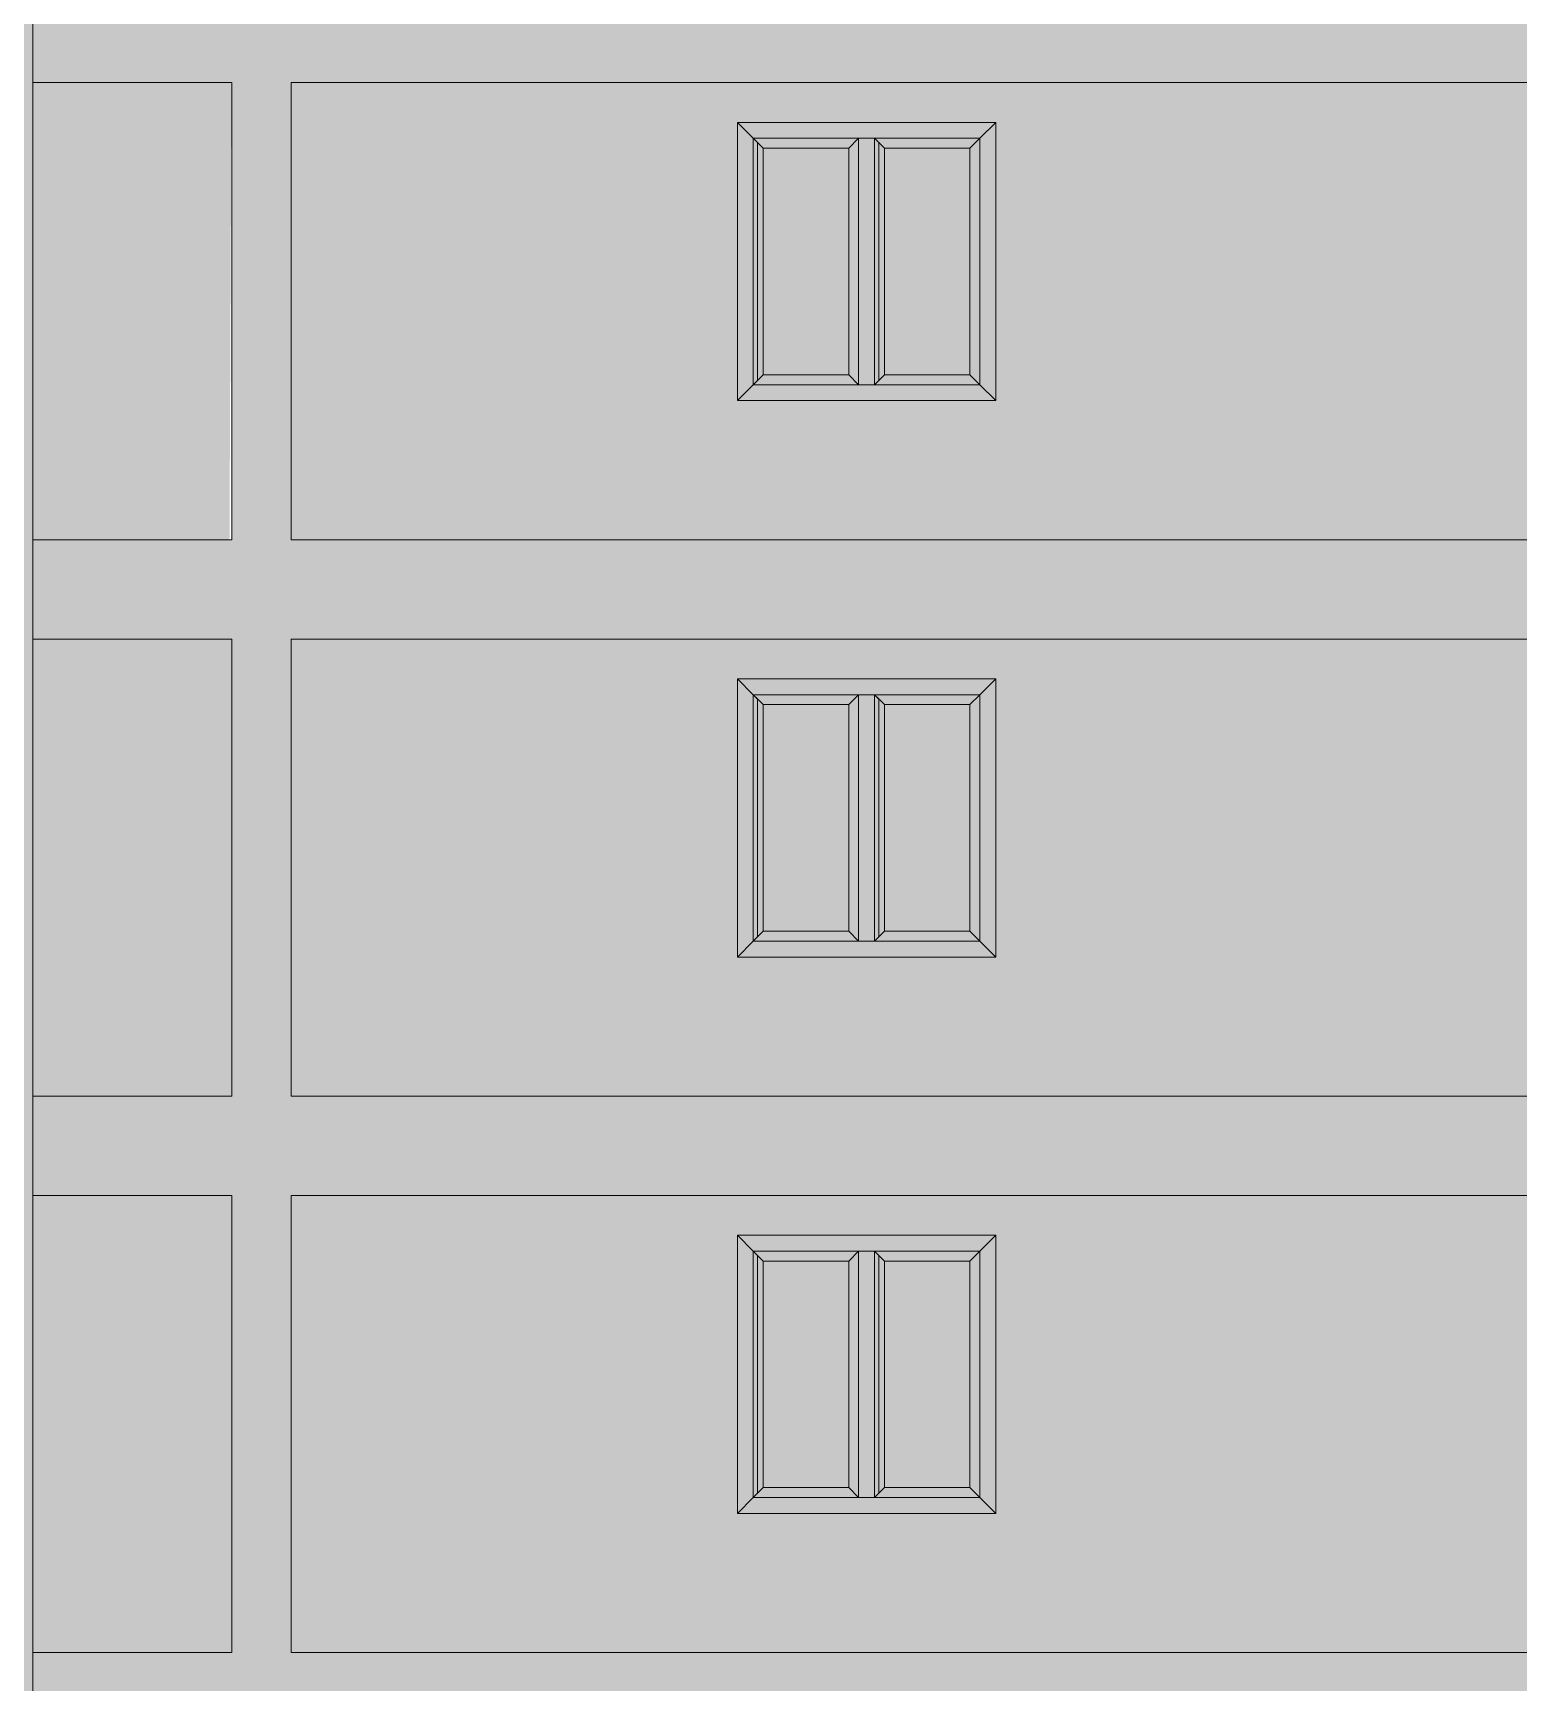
# Paper-space layout 'Лист1' of a CAD drawing. Header units: millimetres. Extents: x 141 to 459, y 101 to 382.
# Drawn here: x 284.9 to 359.6, y 167 to 249.9 of the extents above; entities that cross this region are included whole.
import ezdxf

# ---------------------------------------------------------------- set-up
doc = ezdxf.new("R2010")
doc.units = ezdxf.units.MM
doc.layers.add('окна', color=10, linetype='Continuous', lineweight=13)
doc.layers.add('ТОНКИЕе', color=7, linetype='Continuous', lineweight=13)
doc.layers.add('тонкие', color=7, linetype='Continuous')

psp = doc.layouts.new('Лист1')

# ---------------------------------------------------------------- hatches: boundary and pattern name
at = {"layer": 'окна', "true_color": 0xf7f7f7, "transparency": 33554687}
h = psp.add_hatch(color=7, dxfattribs=at)
h.dxf.hatch_style = 1
h.paths.add_polyline_path([(430.156, 334.444), (297.906, 334.444), (297.906, 308.444), (299.685, 308.444), (430.156, 308.444)])
h.paths.add_polyline_path([(406.256, 315.444), (385.256, 315.444), (385.256, 329.444), (406.256, 329.444)], flags=16)
h.paths.add_polyline_path([(405.456, 316.244), (392.656, 316.244), (386.056, 316.244), (386.056, 328.644), (391.856, 328.644), (392.256, 328.644), (405.456, 328.644)], flags=0)
h.paths.add_polyline_path([(404.956, 316.744), (400.156, 316.744), (399.656, 316.244), (398.856, 316.244), (398.856, 328.644), (398.456, 328.644), (398.456, 316.244), (397.956, 316.744), (393.156, 316.744), (392.656, 316.244), (392.656, 328.644), (405.456, 328.644), (404.956, 328.144)], flags=0)
h.paths.add_polyline_path([(404.956, 316.744), (400.156, 316.744), (399.656, 316.244), (399.656, 328.644), (400.156, 328.144), (404.956, 328.144)], flags=0)
h.paths.add_polyline_path([(404.956, 316.744), (400.156, 316.744), (399.87, 316.459), (399.87, 328.43), (399.906, 328.394), (400.156, 328.144), (404.956, 328.144)], flags=0)
h.paths.add_polyline_path([(398.456, 316.244), (397.956, 316.744), (393.156, 316.744), (392.87, 316.459), (392.87, 328.43), (393.156, 328.144), (397.956, 328.144), (398.456, 328.644)], flags=0)
h.paths.add_polyline_path([(398.456, 316.244), (397.956, 316.744), (393.156, 316.744), (393.156, 328.144), (397.956, 328.144), (398.456, 328.644)], flags=0)
h.paths.add_polyline_path([(391.356, 316.744), (386.556, 316.744), (386.27, 316.459), (386.27, 328.43), (386.306, 328.394), (386.556, 328.144), (391.356, 328.144)], flags=0)
h.paths.add_polyline_path([(333.356, 315.444), (320.356, 315.444), (320.356, 329.444), (333.356, 329.444)], flags=16)
h.paths.add_polyline_path([(332.556, 328.644), (332.556, 316.244), (321.156, 316.244), (321.156, 328.644)], flags=0)
h.paths.add_polyline_path([(332.056, 328.144), (332.056, 316.744), (327.756, 316.744), (327.256, 316.244), (327.256, 328.644), (326.456, 328.644), (326.456, 316.244), (325.956, 316.744), (321.656, 316.744), (321.37, 316.459), (321.37, 328.43), (321.406, 328.394), (321.656, 328.144), (325.956, 328.144), (326.456, 328.644), (327.256, 328.644), (327.47, 328.43), (327.506, 328.394), (327.756, 328.144)], flags=0)
h.paths.add_polyline_path([(294.906, 334.444), (284.906, 334.444), (284.906, 308.444), (294.906, 308.444)])
h.paths.add_polyline_path([(294.906, 306.444), (294.685, 306.444), (284.906, 306.444), (284.906, 280.444), (294.906, 280.444)])
h.paths.add_polyline_path([(430.156, 306.444), (299.685, 306.444), (297.906, 306.444), (297.906, 280.444), (430.156, 280.444)])
h.paths.add_polyline_path([(320.356, 301.444), (333.356, 301.444), (333.356, 287.444), (320.356, 287.444)], flags=16)
h.paths.add_polyline_path([(321.156, 300.644), (332.556, 300.644), (332.556, 288.244), (321.156, 288.244)], flags=0)
h.paths.add_polyline_path([(321.656, 300.144), (325.956, 300.144), (326.456, 300.644), (327.256, 300.644), (327.47, 300.43), (327.506, 300.394), (327.756, 300.144), (332.056, 300.144), (332.056, 288.744), (327.756, 288.744), (327.256, 288.244), (327.256, 300.644), (326.456, 300.644), (326.456, 288.244), (325.956, 288.744), (321.656, 288.744), (321.37, 288.459), (321.37, 300.43), (321.406, 300.394)], flags=0)
h.paths.add_polyline_path([(385.256, 301.444), (406.256, 301.444), (406.256, 287.444), (385.256, 287.444)], flags=16)
h.paths.add_polyline_path([(386.056, 300.644), (391.856, 300.644), (392.256, 300.644), (405.456, 300.644), (405.456, 288.244), (392.656, 288.244), (386.056, 288.244)], flags=0)
h.paths.add_polyline_path([(386.556, 300.144), (391.356, 300.144), (391.356, 288.744), (386.556, 288.744), (386.27, 288.459), (386.27, 300.43), (386.306, 300.394)], flags=0)
h.paths.add_polyline_path([(392.656, 300.644), (405.456, 300.644), (404.956, 300.144), (404.956, 288.744), (400.156, 288.744), (399.656, 288.244), (398.856, 288.244), (398.856, 300.644), (398.456, 300.644), (398.456, 288.244), (397.956, 288.744), (393.156, 288.744), (392.656, 288.244)], flags=0)
h.paths.add_polyline_path([(393.156, 300.144), (397.956, 300.144), (398.456, 300.644), (398.456, 288.244), (397.956, 288.744), (393.156, 288.744), (392.87, 288.459), (392.87, 300.43)], flags=0)
h.paths.add_polyline_path([(399.656, 300.644), (400.156, 300.144), (404.956, 300.144), (404.956, 288.744), (400.156, 288.744), (399.656, 288.244)], flags=0)
h.paths.add_polyline_path([(400.156, 300.144), (404.956, 300.144), (404.956, 288.744), (400.156, 288.744), (399.87, 288.459), (399.87, 300.43), (399.906, 300.394)], flags=0)
h.paths.add_polyline_path([(294.906, 278.444), (294.685, 278.444), (284.906, 278.444), (284.906, 252.444), (294.906, 252.444)])
h.paths.add_polyline_path([(430.156, 278.444), (299.685, 278.444), (297.906, 278.444), (297.906, 252.444), (430.156, 252.444)])
h.paths.add_polyline_path([(320.356, 273.444), (333.356, 273.444), (333.356, 259.444), (320.356, 259.444)], flags=16)
h.paths.add_polyline_path([(321.156, 272.644), (332.556, 272.644), (332.556, 260.244), (321.156, 260.244)], flags=0)
h.paths.add_polyline_path([(321.656, 272.144), (325.956, 272.144), (326.456, 272.644), (327.256, 272.644), (327.47, 272.43), (327.506, 272.394), (327.756, 272.144), (332.056, 272.144), (332.056, 260.744), (327.756, 260.744), (327.256, 260.244), (327.256, 272.644), (326.456, 272.644), (326.456, 260.244), (325.956, 260.744), (321.656, 260.744), (321.37, 260.459), (321.37, 272.43), (321.406, 272.394)], flags=0)
h.paths.add_polyline_path([(385.256, 273.444), (406.256, 273.444), (406.256, 259.444), (385.256, 259.444)], flags=16)
h.paths.add_polyline_path([(386.056, 272.644), (391.856, 272.644), (392.256, 272.644), (405.456, 272.644), (405.456, 260.244), (392.656, 260.244), (386.056, 260.244)], flags=0)
h.paths.add_polyline_path([(386.556, 272.144), (391.356, 272.144), (391.356, 260.744), (386.556, 260.744), (386.27, 260.459), (386.27, 272.43), (386.306, 272.394)], flags=0)
h.paths.add_polyline_path([(392.656, 272.644), (405.456, 272.644), (404.956, 272.144), (404.956, 260.744), (400.156, 260.744), (399.656, 260.244), (398.856, 260.244), (398.856, 272.644), (398.456, 272.644), (398.456, 260.244), (397.956, 260.744), (393.156, 260.744), (392.656, 260.244)], flags=0)
h.paths.add_polyline_path([(393.156, 272.144), (397.956, 272.144), (398.456, 272.644), (398.456, 260.244), (397.956, 260.744), (393.156, 260.744), (392.87, 260.459), (392.87, 272.43)], flags=0)
h.paths.add_polyline_path([(399.656, 272.644), (400.156, 272.144), (404.956, 272.144), (404.956, 260.744), (400.156, 260.744), (399.656, 260.244)], flags=0)
h.paths.add_polyline_path([(400.156, 272.144), (404.956, 272.144), (404.956, 260.744), (400.156, 260.744), (399.87, 260.459), (399.87, 272.43), (399.906, 272.394)], flags=0)
h.paths.add_polyline_path([(294.906, 250.444), (294.685, 250.444), (284.906, 250.444), (284.906, 224.444), (294.795, 224.444)])
h.paths.add_polyline_path([(430.156, 250.444), (299.685, 250.444), (297.906, 250.444), (297.906, 224.444), (430.156, 224.444)])
h.paths.add_polyline_path([(320.356, 245.444), (333.356, 245.444), (333.356, 231.444), (320.356, 231.444)], flags=16)
h.paths.add_polyline_path([(321.156, 244.644), (332.556, 244.644), (332.556, 232.244), (321.156, 232.244)], flags=0)
h.paths.add_polyline_path([(321.37, 244.43), (321.406, 244.394), (321.656, 244.144), (325.956, 244.144), (326.456, 244.644), (327.256, 244.644), (327.47, 244.43), (327.506, 244.394), (327.756, 244.144), (332.056, 244.144), (332.056, 232.744), (327.756, 232.744), (327.256, 232.244), (327.256, 244.644), (326.456, 244.644), (326.456, 232.244), (325.956, 232.744), (321.656, 232.744), (321.37, 232.459)], flags=0)
h.paths.add_polyline_path([(385.256, 245.444), (406.256, 245.444), (406.256, 231.444), (385.256, 231.444)], flags=16)
h.paths.add_polyline_path([(386.056, 232.244), (386.056, 244.644), (391.856, 244.644), (392.256, 244.644), (405.456, 244.644), (405.456, 232.244), (392.656, 232.244)], flags=0)
h.paths.add_polyline_path([(386.27, 232.459), (386.27, 244.43), (386.306, 244.394), (386.556, 244.144), (391.356, 244.144), (391.356, 232.744), (386.556, 232.744)], flags=0)
h.paths.add_polyline_path([(392.656, 244.644), (405.456, 244.644), (404.956, 244.144), (404.956, 232.744), (400.156, 232.744), (399.656, 232.244), (398.856, 232.244), (398.856, 244.644), (398.456, 244.644), (398.456, 232.244), (397.956, 232.744), (393.156, 232.744), (392.656, 232.244)], flags=0)
h.paths.add_polyline_path([(392.87, 232.459), (392.87, 244.43), (393.156, 244.144), (397.956, 244.144), (398.456, 244.644), (398.456, 232.244), (397.956, 232.744), (393.156, 232.744)], flags=0)
h.paths.add_polyline_path([(399.656, 244.644), (400.156, 244.144), (404.956, 244.144), (404.956, 232.744), (400.156, 232.744), (399.656, 232.244)], flags=0)
h.paths.add_polyline_path([(399.87, 232.459), (399.87, 244.43), (399.906, 244.394), (400.156, 244.144), (404.956, 244.144), (404.956, 232.744), (400.156, 232.744)], flags=0)
h.paths.add_polyline_path([(294.906, 222.444), (294.685, 222.444), (284.906, 222.444), (284.906, 196.444), (294.906, 196.444)])
h.paths.add_polyline_path([(430.156, 222.444), (299.685, 222.444), (297.906, 222.444), (297.906, 196.444), (430.156, 196.444)])
h.paths.add_polyline_path([(320.356, 217.444), (333.356, 217.444), (333.356, 203.444), (320.356, 203.444)], flags=16)
h.paths.add_polyline_path([(321.156, 216.644), (332.556, 216.644), (332.556, 204.244), (321.156, 204.244)], flags=0)
h.paths.add_polyline_path([(321.656, 216.144), (325.956, 216.144), (326.456, 216.644), (327.256, 216.644), (327.47, 216.43), (327.506, 216.394), (327.756, 216.144), (332.056, 216.144), (332.056, 204.744), (327.756, 204.744), (327.256, 204.244), (327.256, 216.644), (326.456, 216.644), (326.456, 204.244), (325.956, 204.744), (321.656, 204.744), (321.37, 204.459), (321.37, 216.43), (321.406, 216.394)], flags=0)
h.paths.add_polyline_path([(385.256, 217.444), (406.256, 217.444), (406.256, 203.444), (385.256, 203.444)], flags=16)
h.paths.add_polyline_path([(386.056, 216.644), (391.856, 216.644), (392.256, 216.644), (405.456, 216.644), (405.456, 204.244), (392.656, 204.244), (386.056, 204.244)], flags=0)
h.paths.add_polyline_path([(386.556, 216.144), (391.356, 216.144), (391.356, 204.744), (386.556, 204.744), (386.27, 204.459), (386.27, 216.43), (386.306, 216.394)], flags=0)
h.paths.add_polyline_path([(392.656, 216.644), (405.456, 216.644), (404.956, 216.144), (404.956, 204.744), (400.156, 204.744), (399.656, 204.244), (398.856, 204.244), (398.856, 216.644), (398.456, 216.644), (398.456, 204.244), (397.956, 204.744), (393.156, 204.744), (392.656, 204.244)], flags=0)
h.paths.add_polyline_path([(393.156, 216.144), (397.956, 216.144), (398.456, 216.644), (398.456, 204.244), (397.956, 204.744), (393.156, 204.744), (392.87, 204.459), (392.87, 216.43)], flags=0)
h.paths.add_polyline_path([(399.656, 216.644), (400.156, 216.144), (404.956, 216.144), (404.956, 204.744), (400.156, 204.744), (399.656, 204.244)], flags=0)
h.paths.add_polyline_path([(400.156, 216.144), (404.956, 216.144), (404.956, 204.744), (400.156, 204.744), (399.87, 204.459), (399.87, 216.43), (399.906, 216.394)], flags=0)
h.paths.add_polyline_path([(294.906, 194.444), (294.685, 194.444), (284.906, 194.444), (284.906, 168.444), (294.906, 168.444)])
h.paths.add_polyline_path([(430.156, 194.444), (299.685, 194.444), (297.906, 194.444), (297.906, 168.444), (430.156, 168.444)])
h.paths.add_polyline_path([(320.356, 189.444), (333.356, 189.444), (333.356, 175.444), (320.356, 175.444)], flags=16)
h.paths.add_polyline_path([(321.156, 188.644), (332.556, 188.644), (332.556, 176.244), (321.156, 176.244)], flags=0)
h.paths.add_polyline_path([(321.656, 188.144), (325.956, 188.144), (326.456, 188.644), (327.256, 188.644), (327.47, 188.43), (327.506, 188.394), (327.756, 188.144), (332.056, 188.144), (332.056, 176.744), (327.756, 176.744), (327.256, 176.244), (327.256, 188.644), (326.456, 188.644), (326.456, 176.244), (325.956, 176.744), (321.656, 176.744), (321.37, 176.459), (321.37, 188.43), (321.406, 188.394)], flags=0)
h.paths.add_polyline_path([(385.256, 189.444), (406.256, 189.444), (406.256, 175.444), (385.256, 175.444)], flags=16)
h.paths.add_polyline_path([(386.056, 188.644), (391.856, 188.644), (392.256, 188.644), (405.456, 188.644), (405.456, 176.244), (392.656, 176.244), (386.056, 176.244)], flags=0)
h.paths.add_polyline_path([(386.556, 188.144), (391.356, 188.144), (391.356, 176.744), (386.556, 176.744), (386.27, 176.459), (386.27, 188.43), (386.306, 188.394)], flags=0)
h.paths.add_polyline_path([(392.656, 188.644), (405.456, 188.644), (404.956, 188.144), (404.956, 176.744), (400.156, 176.744), (399.656, 176.244), (398.856, 176.244), (398.856, 188.644), (398.456, 188.644), (398.456, 176.244), (397.956, 176.744), (393.156, 176.744), (392.656, 176.244)], flags=0)
h.paths.add_polyline_path([(393.156, 188.144), (397.956, 188.144), (398.456, 188.644), (398.456, 176.244), (397.956, 176.744), (393.156, 176.744), (392.87, 176.459), (392.87, 188.43)], flags=0)
h.paths.add_polyline_path([(399.656, 188.644), (400.156, 188.144), (404.956, 188.144), (404.956, 176.744), (400.156, 176.744), (399.656, 176.244)], flags=0)
h.paths.add_polyline_path([(400.156, 188.144), (404.956, 188.144), (404.956, 176.744), (400.156, 176.744), (399.87, 176.459), (399.87, 188.43), (399.906, 188.394)], flags=0)
h.paths.add_polyline_path([(294.906, 166.444), (294.685, 166.444), (284.906, 166.444), (284.906, 140.444), (294.685, 140.444)])
h.paths.add_polyline_path([(430.156, 166.444), (299.685, 166.444), (297.906, 166.444), (297.906, 140.444), (430.156, 140.444)])
h.paths.add_polyline_path([(320.356, 161.444), (333.356, 161.444), (333.356, 147.444), (320.356, 147.444)], flags=16)
h.paths.add_polyline_path([(321.156, 160.644), (332.556, 160.644), (332.556, 148.244), (321.156, 148.244)], flags=0)
h.paths.add_polyline_path([(321.37, 160.43), (321.406, 160.394), (321.656, 160.144), (325.956, 160.144), (326.456, 160.644), (327.256, 160.644), (327.47, 160.43), (327.506, 160.394), (327.756, 160.144), (332.056, 160.144), (332.056, 148.744), (327.756, 148.744), (327.256, 148.244), (327.256, 160.644), (326.456, 160.644), (326.456, 148.244), (325.956, 148.744), (321.656, 148.744), (321.37, 148.459)], flags=0)
h.paths.add_polyline_path([(385.256, 161.444), (406.256, 161.444), (406.256, 147.444), (385.256, 147.444)], flags=16)
h.paths.add_polyline_path([(386.056, 160.644), (391.856, 160.644), (392.256, 160.644), (405.456, 160.644), (405.456, 148.244), (392.656, 148.244), (386.056, 148.244)], flags=0)
h.paths.add_polyline_path([(386.556, 160.144), (391.356, 160.144), (391.356, 148.744), (386.556, 148.744), (386.27, 148.459), (386.27, 160.43), (386.306, 160.394)], flags=0)
h.paths.add_polyline_path([(392.656, 160.644), (405.456, 160.644), (404.956, 160.144), (404.956, 148.744), (400.156, 148.744), (399.656, 148.244), (398.856, 148.244), (398.856, 160.644), (398.456, 160.644), (398.456, 148.244), (397.956, 148.744), (393.156, 148.744), (392.656, 148.244)], flags=0)
h.paths.add_polyline_path([(393.156, 160.144), (397.956, 160.144), (398.456, 160.644), (398.456, 148.244), (397.956, 148.744), (393.156, 148.744), (392.87, 148.459), (392.87, 160.43)], flags=0)
h.paths.add_polyline_path([(399.656, 160.644), (400.156, 160.144), (404.956, 160.144), (404.956, 148.744), (400.156, 148.744), (399.656, 148.244)], flags=0)
h.paths.add_polyline_path([(400.156, 160.144), (404.956, 160.144), (404.956, 148.744), (400.156, 148.744), (399.87, 148.459), (399.87, 160.43), (399.906, 160.394)], flags=0)
at = {"layer": 'окна', "true_color": 0xffff47, "transparency": 33554687}
h = psp.add_hatch(color=51, dxfattribs=at)
h.dxf.hatch_style = 1
h.paths.add_polyline_path([(430.156, 308.444), (299.685, 308.444), (297.906, 308.444), (297.906, 303.444), (299.685, 303.444), (430.156, 303.444)])
h.paths.add_polyline_path([(294.906, 308.444), (294.685, 308.444), (284.906, 308.444), (284.906, 303.444), (294.685, 303.444), (294.906, 303.444)])
h.paths.add_polyline_path([(297.906, 334.432), (294.906, 334.432), (294.906, 308.444), (297.906, 308.444)])
h.paths.add_polyline_path([(297.906, 308.444), (294.906, 308.444), (294.906, 303.444), (297.906, 303.444)])
h.paths.add_polyline_path([(297.906, 303.444), (294.906, 303.444), (294.906, 280.444), (297.906, 280.444)])
h.paths.add_polyline_path([(294.906, 280.444), (294.685, 280.444), (284.906, 280.444), (284.906, 275.444), (294.685, 275.444), (294.906, 275.444)])
h.paths.add_polyline_path([(297.906, 280.444), (294.906, 280.444), (294.906, 275.444), (297.906, 275.444)])
h.paths.add_polyline_path([(430.156, 280.444), (299.685, 280.444), (297.906, 280.444), (297.906, 275.444), (299.685, 275.444), (430.156, 275.444)])
h.paths.add_polyline_path([(294.906, 252.444), (294.685, 252.444), (284.906, 252.444), (284.906, 247.444), (294.685, 247.444), (294.906, 247.444)])
h.paths.add_polyline_path([(297.906, 252.444), (294.906, 252.444), (294.906, 247.444), (297.906, 247.444)])
h.paths.add_polyline_path([(430.156, 252.444), (299.685, 252.444), (297.906, 252.444), (297.906, 247.444), (299.685, 247.444), (430.156, 247.444)])
h.paths.add_polyline_path([(297.906, 247.444), (294.906, 247.444), (294.906, 224.444), (297.906, 224.444)])
h.paths.add_polyline_path([(297.906, 275.444), (294.906, 275.444), (294.906, 252.444), (297.906, 252.444)])
h.paths.add_polyline_path([(294.906, 224.444), (294.685, 224.444), (284.906, 224.444), (284.906, 219.444), (294.685, 219.444), (294.906, 219.444)])
h.paths.add_polyline_path([(297.906, 224.444), (294.906, 224.444), (294.906, 219.444), (297.906, 219.444)])
h.paths.add_polyline_path([(430.156, 224.444), (299.685, 224.444), (297.906, 224.444), (297.906, 219.444), (299.685, 219.444), (430.156, 219.444)])
h.paths.add_polyline_path([(294.906, 196.444), (294.685, 196.444), (284.906, 196.444), (284.906, 191.444), (294.685, 191.444), (294.906, 191.444)])
h.paths.add_polyline_path([(297.906, 196.444), (294.906, 196.444), (294.906, 191.444), (297.906, 191.444)])
h.paths.add_polyline_path([(430.156, 196.444), (299.685, 196.444), (297.906, 196.444), (297.906, 191.444), (299.685, 191.444), (430.156, 191.444)])
h.paths.add_polyline_path([(294.906, 168.444), (294.685, 168.444), (284.906, 168.444), (284.906, 163.444), (294.685, 163.444), (294.906, 163.444)])
h.paths.add_polyline_path([(297.906, 168.444), (294.906, 168.444), (294.906, 163.444), (297.906, 163.444)])
h.paths.add_polyline_path([(430.156, 168.444), (299.685, 168.444), (297.906, 168.444), (297.906, 163.444), (299.685, 163.444), (430.156, 163.444)])
h.paths.add_polyline_path([(430.156, 140.444), (299.685, 140.444), (294.85, 140.444), (294.795, 140.444), (284.906, 140.444), (284.906, 138.444), (338.701, 138.444), (338.701, 135.444), (430.156, 135.444)])
h.paths.add_polyline_path([(297.906, 163.444), (294.906, 163.444), (294.85, 140.444), (297.906, 140.444)])
h.paths.add_polyline_path([(297.906, 191.444), (294.906, 191.444), (294.906, 168.444), (297.906, 168.444)])
h.paths.add_polyline_path([(297.906, 219.444), (294.906, 219.444), (294.906, 196.444), (297.906, 196.444)])
at = {"layer": 'тонкие', "transparency": 33554687}
h = psp.add_hatch(color=7, dxfattribs=at)
h.dxf.hatch_style = 1
h.paths.add_polyline_path([(321.156, 232.244), (321.37, 232.459), (321.37, 244.43), (321.156, 244.644)])
h = psp.add_hatch(color=7, dxfattribs=at)
h.dxf.hatch_style = 1
h.paths.add_polyline_path([(321.156, 232.244), (321.37, 232.459), (321.37, 244.43), (321.156, 244.644)])
h = psp.add_hatch(color=7, dxfattribs=at)
h.dxf.hatch_style = 1
h.paths.add_polyline_path([(327.256, 232.244), (327.47, 232.459), (327.47, 244.43), (327.256, 244.644)])
h = psp.add_hatch(color=7, dxfattribs=at)
h.dxf.hatch_style = 1
h.paths.add_polyline_path([(327.256, 232.244), (327.47, 232.459), (327.47, 244.43), (327.256, 244.644)])
h = psp.add_hatch(color=7, dxfattribs=at)
h.dxf.hatch_style = 1
h.paths.add_polyline_path([(321.156, 204.244), (321.37, 204.459), (321.37, 216.43), (321.156, 216.644)])
h = psp.add_hatch(color=7, dxfattribs=at)
h.dxf.hatch_style = 1
h.paths.add_polyline_path([(321.156, 204.244), (321.37, 204.459), (321.37, 216.43), (321.156, 216.644)])
h = psp.add_hatch(color=7, dxfattribs=at)
h.dxf.hatch_style = 1
h.paths.add_polyline_path([(327.256, 204.244), (327.47, 204.459), (327.47, 216.43), (327.256, 216.644)])
h = psp.add_hatch(color=7, dxfattribs=at)
h.dxf.hatch_style = 1
h.paths.add_polyline_path([(327.256, 204.244), (327.47, 204.459), (327.47, 216.43), (327.256, 216.644)])
h = psp.add_hatch(color=7, dxfattribs=at)
h.dxf.hatch_style = 1
h.paths.add_polyline_path([(321.156, 176.244), (321.37, 176.459), (321.37, 188.43), (321.156, 188.644)])
h = psp.add_hatch(color=7, dxfattribs=at)
h.dxf.hatch_style = 1
h.paths.add_polyline_path([(321.156, 176.244), (321.37, 176.459), (321.37, 188.43), (321.156, 188.644)])
h = psp.add_hatch(color=7, dxfattribs=at)
h.dxf.hatch_style = 1
h.paths.add_polyline_path([(327.256, 176.244), (327.47, 176.459), (327.47, 188.43), (327.256, 188.644)])
h = psp.add_hatch(color=7, dxfattribs=at)
h.dxf.hatch_style = 1
h.paths.add_polyline_path([(327.256, 176.244), (327.47, 176.459), (327.47, 188.43), (327.256, 188.644)])
at = {"layer": 'ТОНКИЕе', "true_color": 0xb15964, "transparency": 33554687}
h = psp.add_hatch(color=245, dxfattribs=at)
h.dxf.hatch_style = 1
h.paths.add_polyline_path([(284.906, 334.444), (264.206, 334.444), (245.106, 334.444), (245.106, 329.444), (252.606, 329.444), (252.606, 315.444), (245.106, 315.444), (245.106, 301.444), (252.606, 301.444), (252.606, 287.444), (245.106, 287.444), (245.106, 273.444), (252.606, 273.444), (252.606, 259.444), (245.106, 259.444), (245.106, 245.444), (252.606, 245.444), (252.606, 231.444), (245.106, 231.444), (245.106, 217.444), (252.606, 217.444), (252.606, 203.444), (245.106, 203.444), (245.106, 189.444), (252.606, 189.444), (252.606, 175.444), (245.106, 175.444), (245.106, 161.444), (252.606, 161.444), (252.606, 147.444), (245.106, 147.444), (245.106, 135.444), (264.206, 135.444), (264.906, 135.444), (264.906, 138.444), (284.906, 138.444)])
h.paths.add_polyline_path([(264.206, 147.444), (264.206, 161.444), (277.206, 161.444), (277.206, 147.444)], flags=16)
h.paths.add_polyline_path([(265.006, 148.244), (265.006, 160.644), (276.406, 160.644), (276.406, 148.244)], flags=0)
h.paths.add_polyline_path([(265.22, 148.459), (265.22, 160.43), (265.256, 160.394), (265.506, 160.144), (269.806, 160.144), (270.306, 160.644), (271.106, 160.644), (271.32, 160.43), (271.356, 160.394), (271.606, 160.144), (275.906, 160.144), (275.906, 148.744), (271.606, 148.744), (271.106, 148.244), (271.106, 160.644), (270.306, 160.644), (270.306, 148.244), (269.806, 148.744), (265.506, 148.744)], flags=0)
h.paths.add_polyline_path([(264.206, 175.444), (264.206, 189.444), (277.206, 189.444), (277.206, 175.444)], flags=16)
h.paths.add_polyline_path([(265.006, 176.244), (265.006, 188.644), (276.406, 188.644), (276.406, 176.244)], flags=0)
h.paths.add_polyline_path([(265.22, 176.459), (265.22, 188.43), (265.256, 188.394), (265.506, 188.144), (269.806, 188.144), (270.306, 188.644), (271.106, 188.644), (271.32, 188.43), (271.356, 188.394), (271.606, 188.144), (275.906, 188.144), (275.906, 176.744), (271.606, 176.744), (271.106, 176.244), (271.106, 188.644), (270.306, 188.644), (270.306, 176.244), (269.806, 176.744), (265.506, 176.744)], flags=0)
h.paths.add_polyline_path([(264.206, 203.444), (264.206, 217.444), (277.206, 217.444), (277.206, 203.444)], flags=16)
h.paths.add_polyline_path([(265.006, 204.244), (265.006, 216.644), (276.406, 216.644), (276.406, 204.244)], flags=0)
h.paths.add_polyline_path([(265.22, 204.459), (265.22, 216.43), (265.256, 216.394), (265.506, 216.144), (269.806, 216.144), (270.306, 216.644), (271.106, 216.644), (271.32, 216.43), (271.356, 216.394), (271.606, 216.144), (275.906, 216.144), (275.906, 204.744), (271.606, 204.744), (271.106, 204.244), (271.106, 216.644), (270.306, 216.644), (270.306, 204.244), (269.806, 204.744), (265.506, 204.744)], flags=0)
h.paths.add_polyline_path([(264.206, 231.444), (264.206, 245.444), (277.206, 245.444), (277.206, 231.444)], flags=16)
h.paths.add_polyline_path([(265.006, 232.244), (265.006, 244.644), (276.406, 244.644), (276.406, 232.244)], flags=0)
h.paths.add_polyline_path([(265.22, 232.459), (265.22, 244.43), (265.256, 244.394), (265.506, 244.144), (269.806, 244.144), (270.306, 244.644), (271.106, 244.644), (271.32, 244.43), (271.356, 244.394), (271.606, 244.144), (275.906, 244.144), (275.906, 232.744), (271.606, 232.744), (271.106, 232.244), (271.106, 244.644), (270.306, 244.644), (270.306, 232.244), (269.806, 232.744), (265.506, 232.744)], flags=0)
h.paths.add_polyline_path([(264.206, 259.444), (264.206, 273.444), (277.206, 273.444), (277.206, 259.444)], flags=16)
h.paths.add_polyline_path([(265.006, 260.244), (265.006, 272.644), (276.406, 272.644), (276.406, 260.244)], flags=0)
h.paths.add_polyline_path([(265.22, 260.459), (265.22, 272.43), (265.256, 272.394), (265.506, 272.144), (269.806, 272.144), (270.306, 272.644), (271.106, 272.644), (271.32, 272.43), (271.356, 272.394), (271.606, 272.144), (275.906, 272.144), (275.906, 260.744), (271.606, 260.744), (271.106, 260.244), (271.106, 272.644), (270.306, 272.644), (270.306, 260.244), (269.806, 260.744), (265.506, 260.744)], flags=0)
h.paths.add_polyline_path([(264.206, 287.444), (264.206, 301.444), (277.206, 301.444), (277.206, 287.444)], flags=16)
h.paths.add_polyline_path([(265.006, 288.244), (265.006, 300.644), (276.406, 300.644), (276.406, 288.244)], flags=0)
h.paths.add_polyline_path([(265.22, 288.459), (265.22, 300.43), (265.256, 300.394), (265.506, 300.144), (269.806, 300.144), (270.306, 300.644), (271.106, 300.644), (271.32, 300.43), (271.356, 300.394), (271.606, 300.144), (275.906, 300.144), (275.906, 288.744), (271.606, 288.744), (271.106, 288.244), (271.106, 300.644), (270.306, 300.644), (270.306, 288.244), (269.806, 288.744), (265.506, 288.744)], flags=0)
h.paths.add_polyline_path([(264.206, 315.444), (264.206, 329.444), (277.206, 329.444), (277.206, 315.444)], flags=16)
h.paths.add_polyline_path([(265.006, 316.244), (265.006, 328.644), (276.406, 328.644), (276.406, 316.244)], flags=0)
h.paths.add_polyline_path([(265.22, 316.459), (265.22, 328.43), (265.256, 328.394), (265.506, 328.144), (269.806, 328.144), (270.306, 328.644), (271.106, 328.644), (271.32, 328.43), (271.356, 328.394), (271.606, 328.144), (275.906, 328.144), (275.906, 316.744), (271.606, 316.744), (271.106, 316.244), (271.106, 328.644), (270.306, 328.644), (270.306, 316.244), (269.806, 316.744), (265.506, 316.744)], flags=0)
h.paths.add_polyline_path([(275.906, 316.744), (271.606, 316.744), (271.606, 328.144), (275.906, 328.144)], flags=0)
h.paths.add_polyline_path([(265.506, 316.744), (265.506, 328.144), (269.806, 328.144), (269.806, 316.744)], flags=0)
h.paths.add_polyline_path([(160.806, 163.43), (157.856, 163.43), (157.856, 140.444), (160.806, 140.444)])
h.paths.add_polyline_path([(160.806, 191.403), (157.856, 191.403), (157.856, 168.444), (160.806, 168.444)])
h.paths.add_polyline_path([(160.806, 219.447), (157.856, 219.447), (157.856, 196.444), (160.806, 196.444)])
h.paths.add_polyline_path([(160.806, 250.444), (157.856, 250.444), (157.856, 224.447), (160.806, 224.447)])
h.paths.add_polyline_path([(160.806, 275.423), (157.856, 275.423), (157.856, 252.444), (160.806, 252.444)])
h.paths.add_polyline_path([(160.806, 303.427), (157.856, 303.427), (157.856, 280.444), (160.806, 280.444)])
h.paths.add_polyline_path([(160.806, 331.444), (157.856, 331.444), (157.856, 308.444), (160.806, 308.444)])
at = {"layer": 'ТОНКИЕе', "true_color": 0xededed}
h = psp.add_hatch(color=7, dxfattribs=at)
h.dxf.hatch_style = 1
h.paths.add_polyline_path([(321.156, 244.644), (320.356, 245.444), (320.356, 231.444), (321.156, 232.244)])
h.paths.add_polyline_path([(333.356, 245.444), (320.356, 245.444), (321.156, 244.644), (332.556, 244.644)])
h.paths.add_polyline_path([(333.356, 245.444), (332.556, 244.644), (332.556, 232.244), (333.356, 231.444)])
h.paths.add_polyline_path([(327.256, 244.644), (326.456, 244.644), (326.456, 232.244), (326.856, 232.244), (327.256, 232.244)])
h.paths.add_polyline_path([(332.556, 232.244), (321.156, 232.244), (320.356, 231.444), (333.356, 231.444)])
at = {"layer": 'ТОНКИЕе', "true_color": 0xd6d6d6}
h = psp.add_hatch(color=254, dxfattribs=at)
h.dxf.hatch_style = 1
h.paths.add_polyline_path([(326.456, 244.644), (321.156, 244.644), (321.37, 244.43), (321.656, 244.144), (325.956, 244.144)])
h.paths.add_polyline_path([(326.456, 244.644), (325.956, 244.144), (325.956, 232.744), (326.456, 232.244)])
h.paths.add_polyline_path([(321.656, 244.144), (321.37, 244.43), (321.37, 232.459), (321.656, 232.744)])
h.paths.add_polyline_path([(325.956, 232.744), (321.656, 232.744), (321.37, 232.459), (321.156, 232.244), (326.456, 232.244)])
h.paths.add_polyline_path([(332.056, 232.744), (327.756, 232.744), (327.256, 232.244), (332.556, 232.244)])
h.paths.add_polyline_path([(327.756, 244.144), (327.47, 244.43), (327.47, 232.459), (327.756, 232.744)])
h.paths.add_polyline_path([(332.556, 244.644), (332.056, 244.144), (332.056, 232.744), (332.556, 232.244)])
h.paths.add_polyline_path([(332.556, 244.644), (327.256, 244.644), (327.47, 244.43), (327.756, 244.144), (332.056, 244.144)])
at = {"layer": 'ТОНКИЕе', "true_color": 0x858585}
h = psp.add_hatch(color=252, dxfattribs=at)
h.dxf.hatch_style = 1
h.set_gradient(color1=(69, 69, 69), color2=(181, 181, 181), tint=1, name='CURVED')
h.paths.add_polyline_path([(325.956, 244.144), (321.656, 244.144), (321.656, 232.744), (325.956, 232.744)])
h.paths.add_polyline_path([(332.056, 244.144), (327.756, 244.144), (327.756, 232.744), (332.056, 232.744)])
at = {"layer": 'ТОНКИЕе', "true_color": 0xededed}
h = psp.add_hatch(color=7, dxfattribs=at)
h.dxf.hatch_style = 1
h.paths.add_polyline_path([(321.156, 216.644), (320.356, 217.444), (320.356, 203.444), (321.156, 204.244)])
h.paths.add_polyline_path([(333.356, 217.444), (320.356, 217.444), (321.156, 216.644), (332.556, 216.644)])
h.paths.add_polyline_path([(333.356, 217.444), (332.556, 216.644), (332.556, 204.244), (333.356, 203.444)])
h.paths.add_polyline_path([(327.256, 216.644), (326.456, 216.644), (326.456, 204.244), (326.856, 204.244), (327.256, 204.244)])
h.paths.add_polyline_path([(332.556, 204.244), (321.156, 204.244), (320.356, 203.444), (333.356, 203.444)])
at = {"layer": 'ТОНКИЕе', "true_color": 0xd6d6d6}
h = psp.add_hatch(color=254, dxfattribs=at)
h.dxf.hatch_style = 1
h.paths.add_polyline_path([(326.456, 216.644), (321.156, 216.644), (321.37, 216.43), (321.656, 216.144), (325.956, 216.144)])
h.paths.add_polyline_path([(326.456, 216.644), (325.956, 216.144), (325.956, 204.744), (326.456, 204.244)])
h.paths.add_polyline_path([(321.656, 216.144), (321.37, 216.43), (321.37, 204.459), (321.656, 204.744)])
h.paths.add_polyline_path([(325.956, 204.744), (321.656, 204.744), (321.37, 204.459), (321.156, 204.244), (326.456, 204.244)])
h.paths.add_polyline_path([(332.056, 204.744), (327.756, 204.744), (327.256, 204.244), (332.556, 204.244)])
h.paths.add_polyline_path([(327.756, 216.144), (327.47, 216.43), (327.47, 204.459), (327.756, 204.744)])
h.paths.add_polyline_path([(332.556, 216.644), (332.056, 216.144), (332.056, 204.744), (332.556, 204.244)])
h.paths.add_polyline_path([(332.556, 216.644), (327.256, 216.644), (327.47, 216.43), (327.756, 216.144), (332.056, 216.144)])
at = {"layer": 'ТОНКИЕе', "true_color": 0x858585}
h = psp.add_hatch(color=252, dxfattribs=at)
h.dxf.hatch_style = 1
h.set_gradient(color1=(69, 69, 69), color2=(181, 181, 181), tint=1, name='CURVED')
h.paths.add_polyline_path([(325.956, 216.144), (321.656, 216.144), (321.656, 204.744), (325.956, 204.744)])
h.paths.add_polyline_path([(332.056, 216.144), (327.756, 216.144), (327.756, 204.744), (332.056, 204.744)])
at = {"layer": 'ТОНКИЕе', "true_color": 0xededed}
h = psp.add_hatch(color=7, dxfattribs=at)
h.dxf.hatch_style = 1
h.paths.add_polyline_path([(321.156, 188.644), (320.356, 189.444), (320.356, 175.444), (321.156, 176.244)])
h.paths.add_polyline_path([(333.356, 189.444), (320.356, 189.444), (321.156, 188.644), (332.556, 188.644)])
h.paths.add_polyline_path([(333.356, 189.444), (332.556, 188.644), (332.556, 176.244), (333.356, 175.444)])
h.paths.add_polyline_path([(327.256, 188.644), (326.456, 188.644), (326.456, 176.244), (326.856, 176.244), (327.256, 176.244)])
h.paths.add_polyline_path([(332.556, 176.244), (321.156, 176.244), (320.356, 175.444), (333.356, 175.444)])
at = {"layer": 'ТОНКИЕе', "true_color": 0xd6d6d6}
h = psp.add_hatch(color=254, dxfattribs=at)
h.dxf.hatch_style = 1
h.paths.add_polyline_path([(326.456, 188.644), (321.156, 188.644), (321.37, 188.43), (321.656, 188.144), (325.956, 188.144)])
h.paths.add_polyline_path([(326.456, 188.644), (325.956, 188.144), (325.956, 176.744), (326.456, 176.244)])
h.paths.add_polyline_path([(321.656, 188.144), (321.37, 188.43), (321.37, 176.459), (321.656, 176.744)])
h.paths.add_polyline_path([(325.956, 176.744), (321.656, 176.744), (321.37, 176.459), (321.156, 176.244), (326.456, 176.244)])
h.paths.add_polyline_path([(332.056, 176.744), (327.756, 176.744), (327.256, 176.244), (332.556, 176.244)])
h.paths.add_polyline_path([(327.756, 188.144), (327.47, 188.43), (327.47, 176.459), (327.756, 176.744)])
h.paths.add_polyline_path([(332.556, 188.644), (332.056, 188.144), (332.056, 176.744), (332.556, 176.244)])
h.paths.add_polyline_path([(332.556, 188.644), (327.256, 188.644), (327.47, 188.43), (327.756, 188.144), (332.056, 188.144)])
at = {"layer": 'ТОНКИЕе', "true_color": 0x858585}
h = psp.add_hatch(color=252, dxfattribs=at)
h.dxf.hatch_style = 1
h.set_gradient(color1=(69, 69, 69), color2=(181, 181, 181), tint=1, name='CURVED')
h.paths.add_polyline_path([(325.956, 188.144), (321.656, 188.144), (321.656, 176.744), (325.956, 176.744)])
h.paths.add_polyline_path([(332.056, 188.144), (327.756, 188.144), (327.756, 176.744), (332.056, 176.744)])

# ---------------------------------------------------------------- linework, layer by layer
at = {"layer": 'окна', "color": 0}
for points in [[(294.685, 247.444), (294.906, 247.444)], [(294.906, 247.444), (294.906, 224.444)], [(297.906, 247.444), (299.685, 247.444)], [(297.906, 224.444), (297.906, 247.444)], [(284.906, 224.444), (294.685, 224.444)], [(294.685, 224.444), (294.906, 224.444)], [(297.906, 224.444), (299.685, 224.444)], [(299.685, 224.444), (430.156, 224.444)], [(294.685, 219.444), (294.906, 219.444)], [(294.906, 219.444), (294.906, 196.444)], [(297.906, 219.444), (299.685, 219.444)], [(297.906, 196.444), (297.906, 219.444)], [(284.906, 196.444), (294.685, 196.444)], [(294.685, 196.444), (294.906, 196.444)], [(297.906, 196.444), (299.685, 196.444)], [(299.685, 196.444), (430.156, 196.444)], [(294.685, 191.444), (294.906, 191.444)], [(294.906, 191.444), (294.906, 168.444)], [(297.906, 191.444), (299.685, 191.444)], [(297.906, 168.444), (297.906, 191.444)], [(284.906, 168.444), (294.685, 168.444)], [(294.685, 168.444), (294.906, 168.444)], [(297.906, 168.444), (299.685, 168.444)], [(299.685, 168.444), (430.156, 168.444)]]:
    psp.add_lwpolyline(points, dxfattribs=at)
at = {"layer": 'окна', "color": 7}
for points in [[(320.356, 245.444), (321.156, 244.644)], [(320.356, 245.444), (321.156, 244.644)], [(332.556, 244.644), (333.356, 245.444)], [(332.556, 244.644), (333.356, 245.444)], [(321.156, 232.244), (321.156, 232.244), (321.156, 244.644), (321.156, 244.644), (332.556, 244.644), (332.556, 244.644), (332.556, 232.244), (332.556, 232.244), (321.156, 232.244)], [(321.656, 244.144), (321.156, 244.644)], [(321.156, 232.244), (321.37, 232.459), (321.37, 244.43), (321.156, 244.644), (321.156, 232.244)], [(321.156, 232.244), (321.156, 232.244), (321.156, 244.644), (321.156, 244.644), (332.556, 244.644), (332.556, 244.644), (332.556, 232.244), (332.556, 232.244), (321.156, 232.244)], [(321.656, 244.144), (321.156, 244.644)], [(321.156, 232.244), (321.37, 232.459), (321.37, 244.43), (321.156, 244.644), (321.156, 232.244)], [(321.406, 244.394), (321.37, 244.43), (321.37, 232.459)], [(321.406, 244.394), (321.37, 244.43), (321.37, 232.459)], [(321.656, 244.144), (321.656, 244.144), (321.656, 244.144), (325.956, 244.144), (325.956, 244.144), (325.956, 232.744), (325.956, 232.744), (321.656, 232.744), (321.656, 232.744), (321.656, 244.144)], [(321.656, 244.144), (321.656, 244.144), (321.656, 244.144), (325.956, 244.144), (325.956, 244.144), (325.956, 232.744), (325.956, 232.744), (321.656, 232.744), (321.656, 232.744), (321.656, 244.144)], [(325.956, 244.144), (326.456, 244.644)], [(325.956, 244.144), (326.456, 244.644)], [(326.856, 232.244), (326.456, 232.244), (326.456, 244.644), (327.256, 244.644), (327.256, 232.244)], [(326.856, 232.244), (326.456, 232.244), (326.456, 244.644), (327.256, 244.644), (327.256, 232.244)], [(327.756, 244.144), (327.256, 244.644)], [(327.256, 232.244), (327.47, 232.459), (327.47, 244.43), (327.256, 244.644), (327.256, 232.244)], [(327.756, 244.144), (327.256, 244.644)], [(327.256, 232.244), (327.47, 232.459), (327.47, 244.43), (327.256, 244.644), (327.256, 232.244)], [(327.506, 244.394), (327.47, 244.43), (327.47, 232.459)], [(327.506, 244.394), (327.47, 244.43), (327.47, 232.459)], [(327.756, 244.144), (327.756, 244.144), (327.756, 244.144), (332.056, 244.144), (332.056, 244.144), (332.056, 232.744), (332.056, 232.744), (327.756, 232.744), (327.756, 232.744), (327.756, 244.144)], [(327.756, 244.144), (327.756, 244.144), (327.756, 244.144), (332.056, 244.144), (332.056, 244.144), (332.056, 232.744), (332.056, 232.744), (327.756, 232.744), (327.756, 232.744), (327.756, 244.144)], [(332.056, 244.144), (332.556, 244.644)], [(332.056, 244.144), (332.556, 244.644)], [(321.656, 232.744), (321.156, 232.244)], [(321.656, 232.744), (321.156, 232.244)], [(326.456, 232.244), (325.956, 232.744)], [(326.456, 232.244), (325.956, 232.744)], [(327.756, 232.744), (327.256, 232.244)], [(327.756, 232.744), (327.256, 232.244)], [(332.556, 232.244), (332.056, 232.744)], [(332.556, 232.244), (332.056, 232.744)], [(320.356, 231.444), (321.156, 232.244)], [(320.356, 231.444), (321.156, 232.244)], [(333.356, 231.444), (332.556, 232.244)], [(333.356, 231.444), (332.556, 232.244)], [(320.356, 217.444), (321.156, 216.644)], [(320.356, 217.444), (321.156, 216.644)], [(332.556, 216.644), (333.356, 217.444)], [(332.556, 216.644), (333.356, 217.444)], [(321.156, 204.244), (321.156, 204.244), (321.156, 216.644), (321.156, 216.644), (332.556, 216.644), (332.556, 216.644), (332.556, 204.244), (332.556, 204.244), (321.156, 204.244)], [(321.656, 216.144), (321.156, 216.644)], [(321.156, 204.244), (321.37, 204.459), (321.37, 216.43), (321.156, 216.644), (321.156, 204.244)], [(321.156, 204.244), (321.156, 204.244), (321.156, 216.644), (321.156, 216.644), (332.556, 216.644), (332.556, 216.644), (332.556, 204.244), (332.556, 204.244), (321.156, 204.244)], [(321.656, 216.144), (321.156, 216.644)], [(321.156, 204.244), (321.37, 204.459), (321.37, 216.43), (321.156, 216.644), (321.156, 204.244)], [(325.956, 216.144), (326.456, 216.644)], [(325.956, 216.144), (326.456, 216.644)], [(326.856, 204.244), (326.456, 204.244), (326.456, 216.644), (327.256, 216.644), (327.256, 204.244)], [(326.856, 204.244), (326.456, 204.244), (326.456, 216.644), (327.256, 216.644), (327.256, 204.244)], [(327.756, 216.144), (327.256, 216.644)], [(327.256, 204.244), (327.47, 204.459), (327.47, 216.43), (327.256, 216.644), (327.256, 204.244)], [(327.756, 216.144), (327.256, 216.644)], [(327.256, 204.244), (327.47, 204.459), (327.47, 216.43), (327.256, 216.644), (327.256, 204.244)], [(332.056, 216.144), (332.556, 216.644)], [(332.056, 216.144), (332.556, 216.644)], [(321.406, 216.394), (321.37, 216.43), (321.37, 204.459)], [(321.406, 216.394), (321.37, 216.43), (321.37, 204.459)], [(321.656, 216.144), (321.656, 216.144), (321.656, 216.144), (325.956, 216.144), (325.956, 216.144), (325.956, 204.744), (325.956, 204.744), (321.656, 204.744), (321.656, 204.744), (321.656, 216.144)], [(321.656, 216.144), (321.656, 216.144), (321.656, 216.144), (325.956, 216.144), (325.956, 216.144), (325.956, 204.744), (325.956, 204.744), (321.656, 204.744), (321.656, 204.744), (321.656, 216.144)], [(327.506, 216.394), (327.47, 216.43), (327.47, 204.459)], [(327.506, 216.394), (327.47, 216.43), (327.47, 204.459)], [(327.756, 216.144), (327.756, 216.144), (327.756, 216.144), (332.056, 216.144), (332.056, 216.144), (332.056, 204.744), (332.056, 204.744), (327.756, 204.744), (327.756, 204.744), (327.756, 216.144)], [(327.756, 216.144), (327.756, 216.144), (327.756, 216.144), (332.056, 216.144), (332.056, 216.144), (332.056, 204.744), (332.056, 204.744), (327.756, 204.744), (327.756, 204.744), (327.756, 216.144)], [(320.356, 203.444), (321.156, 204.244)], [(320.356, 203.444), (321.156, 204.244)], [(321.656, 204.744), (321.156, 204.244)], [(321.656, 204.744), (321.156, 204.244)], [(326.456, 204.244), (325.956, 204.744)], [(326.456, 204.244), (325.956, 204.744)], [(327.756, 204.744), (327.256, 204.244)], [(327.756, 204.744), (327.256, 204.244)], [(332.556, 204.244), (332.056, 204.744)], [(332.556, 204.244), (332.056, 204.744)], [(333.356, 203.444), (332.556, 204.244)], [(333.356, 203.444), (332.556, 204.244)], [(320.356, 189.444), (321.156, 188.644)], [(320.356, 189.444), (321.156, 188.644)], [(332.556, 188.644), (333.356, 189.444)], [(332.556, 188.644), (333.356, 189.444)], [(321.156, 176.244), (321.156, 176.244), (321.156, 188.644), (321.156, 188.644), (332.556, 188.644), (332.556, 188.644), (332.556, 176.244), (332.556, 176.244), (321.156, 176.244)], [(321.656, 188.144), (321.156, 188.644)], [(321.156, 176.244), (321.37, 176.459), (321.37, 188.43), (321.156, 188.644), (321.156, 176.244)], [(321.156, 176.244), (321.156, 176.244), (321.156, 188.644), (321.156, 188.644), (332.556, 188.644), (332.556, 188.644), (332.556, 176.244), (332.556, 176.244), (321.156, 176.244)], [(321.656, 188.144), (321.156, 188.644)], [(321.156, 176.244), (321.37, 176.459), (321.37, 188.43), (321.156, 188.644), (321.156, 176.244)], [(321.406, 188.394), (321.37, 188.43), (321.37, 176.459)], [(321.406, 188.394), (321.37, 188.43), (321.37, 176.459)], [(325.956, 188.144), (326.456, 188.644)], [(325.956, 188.144), (326.456, 188.644)], [(326.856, 176.244), (326.456, 176.244), (326.456, 188.644), (327.256, 188.644), (327.256, 176.244)], [(326.856, 176.244), (326.456, 176.244), (326.456, 188.644), (327.256, 188.644), (327.256, 176.244)], [(327.756, 188.144), (327.256, 188.644)], [(327.256, 176.244), (327.47, 176.459), (327.47, 188.43), (327.256, 188.644), (327.256, 176.244)], [(327.756, 188.144), (327.256, 188.644)], [(327.256, 176.244), (327.47, 176.459), (327.47, 188.43), (327.256, 188.644), (327.256, 176.244)], [(327.506, 188.394), (327.47, 188.43), (327.47, 176.459)], [(327.506, 188.394), (327.47, 188.43), (327.47, 176.459)], [(332.056, 188.144), (332.556, 188.644)], [(332.056, 188.144), (332.556, 188.644)], [(321.656, 188.144), (321.656, 188.144), (321.656, 188.144), (325.956, 188.144), (325.956, 188.144), (325.956, 176.744), (325.956, 176.744), (321.656, 176.744), (321.656, 176.744), (321.656, 188.144)], [(321.656, 188.144), (321.656, 188.144), (321.656, 188.144), (325.956, 188.144), (325.956, 188.144), (325.956, 176.744), (325.956, 176.744), (321.656, 176.744), (321.656, 176.744), (321.656, 188.144)], [(327.756, 188.144), (327.756, 188.144), (327.756, 188.144), (332.056, 188.144), (332.056, 188.144), (332.056, 176.744), (332.056, 176.744), (327.756, 176.744), (327.756, 176.744), (327.756, 188.144)], [(327.756, 188.144), (327.756, 188.144), (327.756, 188.144), (332.056, 188.144), (332.056, 188.144), (332.056, 176.744), (332.056, 176.744), (327.756, 176.744), (327.756, 176.744), (327.756, 188.144)], [(320.356, 175.444), (321.156, 176.244)], [(320.356, 175.444), (321.156, 176.244)], [(321.656, 176.744), (321.156, 176.244)], [(321.656, 176.744), (321.156, 176.244)], [(326.456, 176.244), (325.956, 176.744)], [(326.456, 176.244), (325.956, 176.744)], [(327.756, 176.744), (327.256, 176.244)], [(327.756, 176.744), (327.256, 176.244)], [(332.556, 176.244), (332.056, 176.744)], [(332.556, 176.244), (332.056, 176.744)], [(333.356, 175.444), (332.556, 176.244)], [(333.356, 175.444), (332.556, 176.244)]]:
    psp.add_lwpolyline(points, dxfattribs=at)
at = {"layer": 'ТОНКИЕе', "color": 7}
for points in [[(277.206, 110.444), (284.906, 110.444), (284.906, 364.444)], [(284.906, 247.444), (294.685, 247.444)], [(299.685, 247.444), (430.156, 247.444)], [(320.356, 231.444), (333.356, 231.444), (333.356, 245.444), (320.356, 245.444), (320.356, 231.444)], [(320.356, 231.444), (333.356, 231.444), (333.356, 245.444), (320.356, 245.444), (320.356, 231.444)], [(320.356, 231.444), (333.356, 231.444), (333.356, 245.444), (320.356, 245.444), (320.356, 231.444)], [(320.356, 231.444), (333.356, 231.444), (333.356, 245.444), (320.356, 245.444), (320.356, 231.444)], [(284.906, 219.444), (294.685, 219.444)], [(299.685, 219.444), (430.156, 219.444)], [(320.356, 203.444), (333.356, 203.444), (333.356, 217.444), (320.356, 217.444), (320.356, 203.444)], [(320.356, 203.444), (333.356, 203.444), (333.356, 217.444), (320.356, 217.444), (320.356, 203.444)], [(320.356, 203.444), (333.356, 203.444), (333.356, 217.444), (320.356, 217.444), (320.356, 203.444)], [(320.356, 203.444), (333.356, 203.444), (333.356, 217.444), (320.356, 217.444), (320.356, 203.444)], [(284.906, 191.444), (294.685, 191.444)], [(299.685, 191.444), (430.156, 191.444)], [(320.356, 175.444), (333.356, 175.444), (333.356, 189.444), (320.356, 189.444), (320.356, 175.444)], [(320.356, 175.444), (333.356, 175.444), (333.356, 189.444), (320.356, 189.444), (320.356, 175.444)], [(320.356, 175.444), (333.356, 175.444), (333.356, 189.444), (320.356, 189.444), (320.356, 175.444)], [(320.356, 175.444), (333.356, 175.444), (333.356, 189.444), (320.356, 189.444), (320.356, 175.444)]]:
    psp.add_lwpolyline(points, dxfattribs=at)

doc.saveas('drawing.dxf')
